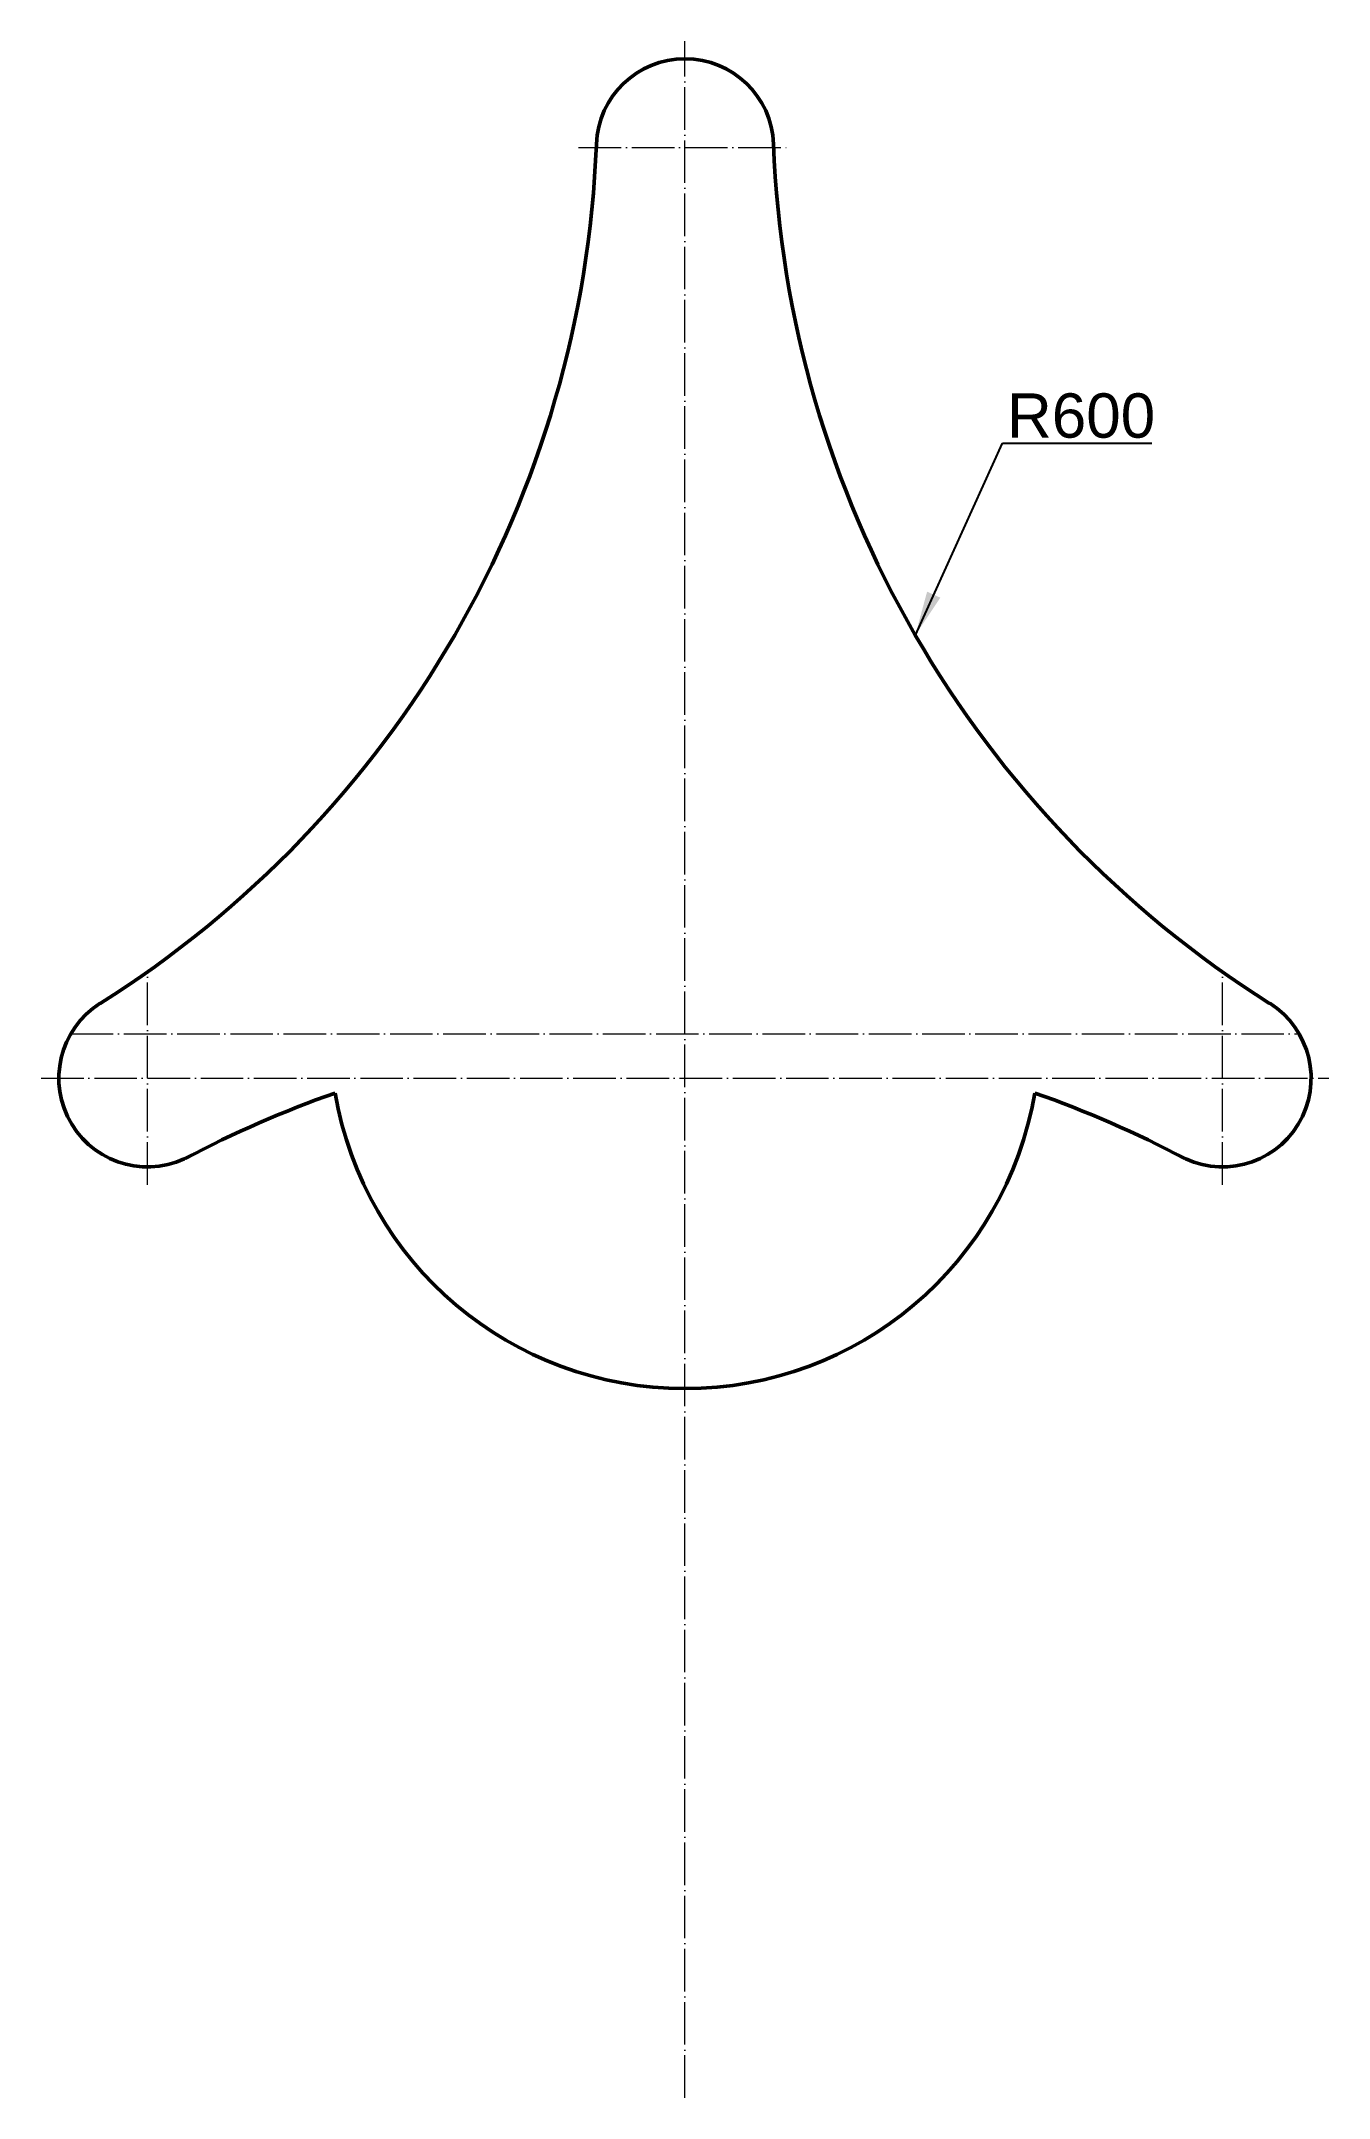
# Model space of a CAD drawing. Header units: millimetres. Extents: x 3307 to 4033, y -45 to 1115.
import ezdxf

# ---------------------------------------------------------------- set-up
doc = ezdxf.new("R2010")
doc.units = ezdxf.units.MM
doc.linetypes.add('ACAD_ISO04W100', pattern=[30, 24, -2.95, 0.1, -2.95])
for name, color, linetype, lineweight, true_color in [('Contornos Visibles', 7, 'Continuous', 50, 0xffffff), ('Cotas', 1, 'Continuous', 20, 0xff0000), ('Ejes de revolución', 6, 'ACAD_ISO04W100', 20, 0xff00ff)]:
    doc.layers.add(name, color=color, linetype=linetype, lineweight=lineweight, true_color=true_color)
doc.styles.get("Standard").update_dxf_attribs({"font": ''})
doc.styles.add('textstyle0', font='')
doc.styles.get('Standard').set_extended_font_data('txt')
doc.styles.get('textstyle0').set_extended_font_data('Arial')
doc.dimstyles.get("Standard").update_dxf_attribs({"dimtxt": 25, "dimasz": 25, "dimexe": 12.5, "dimexo": 6.25, "dimgap": 6.25, "dimtad": 1, "dimtxsty": 'Standard', "dimcen": 2.5, "dimadec": 0, "dimazin": 0, "dimtfac": 1, "dimtmove": 0, "dimatfit": 3, "dimfxl": 1, "dimarcsym": 0})

msp = doc.modelspace()

# ---------------------------------------------------------------- linework, layer by layer
at = {"layer": 'Contornos Visibles'}
for centre, radius, start, end in [((3669.7, 1055.2), 50, 2.198, 177.802), ((3020.2, 1080.1), 600, 302.2159, 357.802), ((4319.2, 1080.1), 600, 182.198, 237.7841), ((3366.7, 530.2), 50, 122.2159, 300.2683), ((3972.7, 530.2), 50, 239.7317, 57.7841), ((3669.7, -44.8), 600, 109.1881, 117.994), ((3669.7, 555.2), 200, 189.5941, 350.4059), ((3669.7, -44.8), 600, 62.006, 70.8119)]:
    msp.add_arc(centre, radius, start, end, dxfattribs=at)
at = {"layer": 'Ejes de revolución'}
for p, q in [((3669.7, -44.8), (3669.7, 1115.2)), ((3609.7, 1055.2), (3729.7, 1055.2)), ((3366.7, 470.2), (3366.7, 590.2)), ((3972.7, 470.2), (3972.7, 590.2)), ((3323.4, 555.2), (4016, 555.2)), ((3306.7, 530.2), (4032.7, 530.2))]:
    msp.add_line(p, q, dxfattribs=at)

# ---------------------------------------------------------------- texts
at = {"layer": 'Cotas', "insert": (3851.3, 916.5), "char_height": 25, "attachment_point": 1, "style": 'textstyle0'}
msp.add_mtext('R600', dxfattribs=at)

# ---------------------------------------------------------------- leaders
at = {"layer": 'Cotas'}
msp.add_leader([(3799.6, 780.2), (3848.8, 888.5), (3932.9, 888.5)], dimstyle='Standard', override={"dimscale": 1}, dxfattribs=at)

doc.saveas('drawing.dxf')
